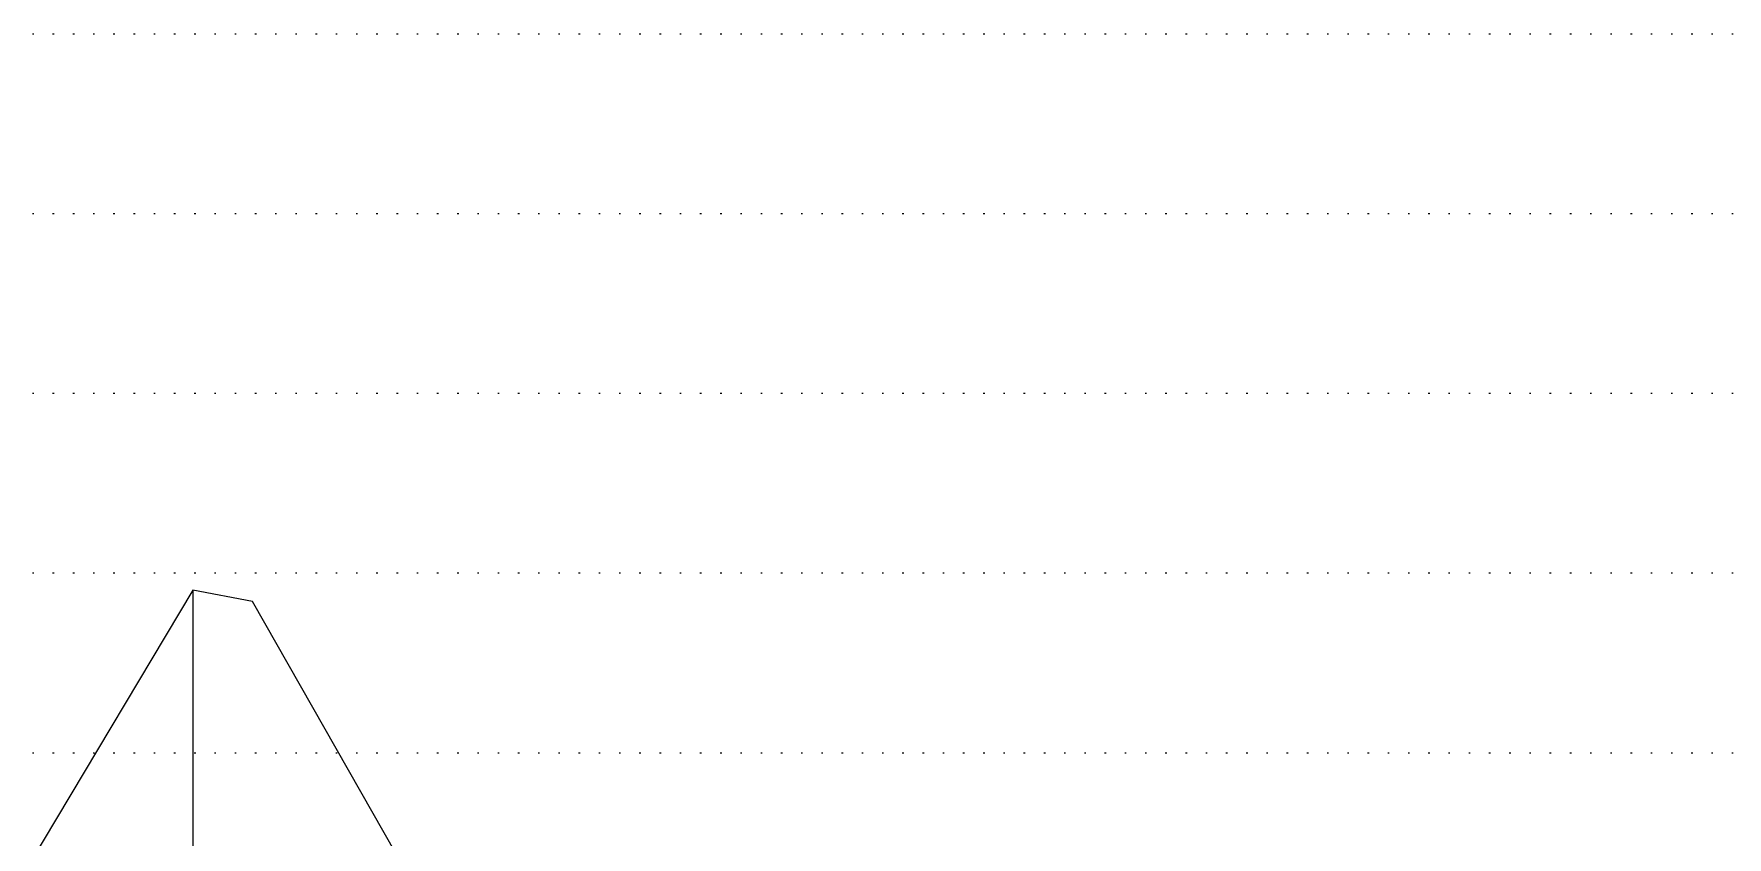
# Model space of a CAD drawing. Header units: millimetres. Extents: x -1499 to 6658, y -12483 to -6008.
# Drawn here: x 2745.6 to 2858.6, y -10366.7 to -10313.1 of the extents above; entities that cross this region are included whole.
import ezdxf

# ---------------------------------------------------------------- set-up
doc = ezdxf.new("R2010")
doc.units = ezdxf.units.MM
doc.linetypes.add('A-DOTLN01H', pattern=[0.125, 0, -0.125])
for name, color, linetype in [('CR-GRID', 56, 'A-DOTLN01H'), ('수직그리드', 1, 'Continuous'), ('종단지반선', 3, 'Continuous')]:
    doc.layers.add(name, color=color, linetype=linetype)

msp = doc.modelspace()

# ---------------------------------------------------------------- linework, layer by layer
at = {"layer": 'CR-GRID', "linetype": 'A-DOTLN01H', "ltscale": 10}
for p, q in [((696.16, -10313.06), (6196.16, -10313.06)), ((696.16, -10325.06), (6196.16, -10325.06)), ((696.16, -10337.06), (6196.16, -10337.06)), ((696.16, -10349.06), (6196.16, -10349.06)), ((696.16, -10361.06), (6196.16, -10361.06))]:
    msp.add_line(p, q, dxfattribs=at)
at = {"layer": '수직그리드'}
msp.add_line((2756.16, -10350.2), (2756.16, -11873.06), dxfattribs=at)
at = {"layer": '종단지반선', "flags": 128}
msp.add_lwpolyline([(2976.16, -10449.56), (2956.16, -10412.75), (2945.26, -10402.58), (2936.16, -10402.69), (2925.66, -10408.52), (2916.16, -10415.15), (2896.16, -10436.18), (2876.16, -10458.9), (2869.86, -10470.98), (2856.16, -10475.13), (2843.86, -10476.55), (2836.16, -10470.56), (2816.16, -10450.36), (2796.16, -10417.43), (2776.16, -10379.12), (2760.16, -10350.96), (2756.16, -10350.2), (2736.16, -10383.68)], dxfattribs=at)

doc.saveas('drawing.dxf')
